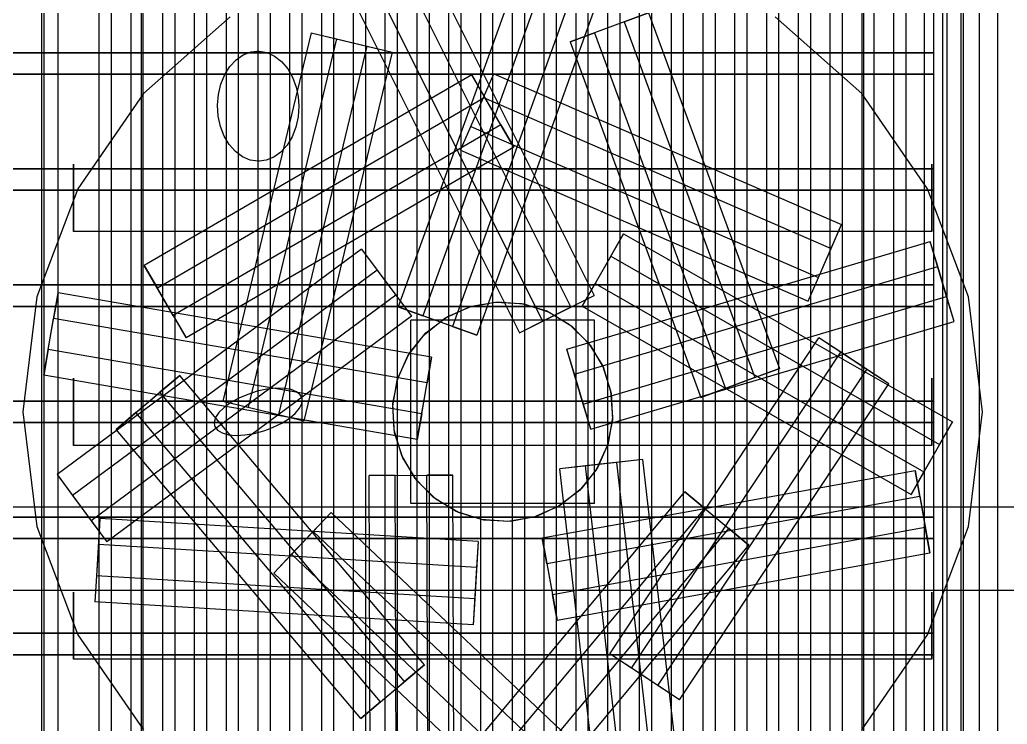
# Model space of a CAD drawing. Header units: millimetres. Extents: x -1175 to 655, y -895 to 720.
# Drawn here: x -863.04 to -845.27, y 44.17 to 56.86 of the extents above; entities that cross this region are included whole.
import ezdxf

# ---------------------------------------------------------------- set-up
doc = ezdxf.new("R2010")
doc.units = ezdxf.units.MM
doc.layers.add('HIDDEN', color=8, linetype='Continuous')
doc.layers.add('VISIBLE', color=7, linetype='Continuous')

msp = doc.modelspace()

# ---------------------------------------------------------------- linework, layer by layer
at = {"layer": 'HIDDEN'}
for points in [[(-846.758, 35.5), (-846.758, 64.1)], [(-846.758, 35.5), (-846.758, 64.1)], [(-846.758, 35.5), (-846.758, 64.1)], [(-846.428, 35.5), (-846.428, 64.1)], [(-846.428, 35.5), (-846.428, 64.1)], [(-845.768, 35.5), (-845.768, 64.1)], [(-845.768, 35.5), (-845.768, 64.1)], [(-845.438, 35.5), (-845.438, 64.1)], [(-845.438, 35.5), (-845.438, 64.1)], [(-845.438, 35.5), (-845.438, 64.1)], [(-846.586, 38.25), (-846.586, 61.35)], [(-862.598, 38.8), (-862.598, 60.8)], [(-862.598, 38.8), (-862.598, 60.8)], [(-862.598, 38.8), (-862.598, 60.8)], [(-862.598, 38.8), (-862.598, 60.8)], [(-862.348, 38.8), (-862.348, 60.8)], [(-862.348, 38.8), (-862.348, 60.8)], [(-862.348, 38.8), (-862.348, 60.8)], [(-846.758, 35.5), (-846.758, 60.8)], [(-846.348, 38.8), (-846.348, 60.8)], [(-846.348, 38.8), (-846.348, 60.8)], [(-846.348, 38.8), (-846.348, 60.8)], [(-846.098, 38.8), (-846.098, 60.8)], [(-846.098, 38.8), (-846.098, 60.8)], [(-846.098, 38.8), (-846.098, 60.8)], [(-846.098, 38.8), (-846.098, 60.8)], [(-845.438, 35.5), (-845.438, 60.8)], [(-862.642, 39.075), (-862.642, 60.525)], [(-862.642, 39.075), (-862.642, 60.525)], [(-846.054, 39.075), (-846.054, 60.525)], [(-846.054, 39.075), (-846.054, 60.525)], [(-861.608, 40.175), (-861.608, 59.425)], [(-861.608, 40.175), (-861.608, 59.425)], [(-861.388, 40.175), (-861.388, 59.425)], [(-861.388, 40.175), (-861.388, 59.425)], [(-861.036, 40.175), (-861.036, 59.425)], [(-861.036, 40.175), (-861.036, 59.425)], [(-860.816, 40.175), (-860.816, 59.425)], [(-860.816, 40.175), (-860.816, 59.425)], [(-860.464, 40.175), (-860.464, 59.425)], [(-860.464, 40.175), (-860.464, 59.425)], [(-860.244, 40.175), (-860.244, 59.425)], [(-860.244, 40.175), (-860.244, 59.425)], [(-859.892, 40.175), (-859.892, 59.425)], [(-859.892, 40.175), (-859.892, 59.425)], [(-859.672, 40.175), (-859.672, 59.425)], [(-859.672, 40.175), (-859.672, 59.425)], [(-859.32, 40.175), (-859.32, 59.425)], [(-859.32, 40.175), (-859.32, 59.425)], [(-859.1, 40.175), (-859.1, 59.425)], [(-859.1, 40.175), (-859.1, 59.425)], [(-858.748, 40.175), (-858.748, 59.425)], [(-858.748, 40.175), (-858.748, 59.425)], [(-858.528, 40.175), (-858.528, 59.425)], [(-858.528, 40.175), (-858.528, 59.425)], [(-858.176, 40.175), (-858.176, 59.425)], [(-858.176, 40.175), (-858.176, 59.425)], [(-857.956, 40.175), (-857.956, 59.425)], [(-857.956, 40.175), (-857.956, 59.425)], [(-857.604, 40.175), (-857.604, 59.425)], [(-857.604, 40.175), (-857.604, 59.425)], [(-857.384, 40.175), (-857.384, 59.425)], [(-857.384, 40.175), (-857.384, 59.425)], [(-857.032, 40.175), (-857.032, 59.425)], [(-857.032, 40.175), (-857.032, 59.425)], [(-856.812, 40.175), (-856.812, 59.425)], [(-856.812, 40.175), (-856.812, 59.425)], [(-856.46, 40.175), (-856.46, 59.425)], [(-856.46, 40.175), (-856.46, 59.425)], [(-856.24, 40.175), (-856.24, 59.425)], [(-856.24, 40.175), (-856.24, 59.425)], [(-855.888, 40.175), (-855.888, 59.425)], [(-855.888, 40.175), (-855.888, 59.425)], [(-855.668, 40.175), (-855.668, 59.425)], [(-855.668, 40.175), (-855.668, 59.425)], [(-855.316, 40.175), (-855.316, 59.425)], [(-855.316, 40.175), (-855.316, 59.425)], [(-855.096, 40.175), (-855.096, 59.425)], [(-855.096, 40.175), (-855.096, 59.425)], [(-854.744, 40.175), (-854.744, 59.425)], [(-854.744, 40.175), (-854.744, 59.425)], [(-854.524, 40.175), (-854.524, 59.425)], [(-854.524, 40.175), (-854.524, 59.425)], [(-854.172, 40.175), (-854.172, 59.425)], [(-854.172, 40.175), (-854.172, 59.425)], [(-853.952, 40.175), (-853.952, 59.425)], [(-853.952, 40.175), (-853.952, 59.425)], [(-853.6, 40.175), (-853.6, 59.425)], [(-853.6, 40.175), (-853.6, 59.425)], [(-853.38, 40.175), (-853.38, 59.425)], [(-853.38, 40.175), (-853.38, 59.425)], [(-853.028, 40.175), (-853.028, 59.425)], [(-853.028, 40.175), (-853.028, 59.425)], [(-852.808, 40.175), (-852.808, 59.425)], [(-852.808, 40.175), (-852.808, 59.425)], [(-852.456, 40.175), (-852.456, 59.425)], [(-852.456, 40.175), (-852.456, 59.425)], [(-852.236, 40.175), (-852.236, 59.425)], [(-852.236, 40.175), (-852.236, 59.425)], [(-851.884, 40.175), (-851.884, 59.425)], [(-851.884, 40.175), (-851.884, 59.425)], [(-851.664, 40.175), (-851.664, 59.425)], [(-851.664, 40.175), (-851.664, 59.425)], [(-851.312, 40.175), (-851.312, 59.425)], [(-851.312, 40.175), (-851.312, 59.425)], [(-851.092, 40.175), (-851.092, 59.425)], [(-851.092, 40.175), (-851.092, 59.425)], [(-850.74, 40.175), (-850.74, 59.425)], [(-850.74, 40.175), (-850.74, 59.425)], [(-850.52, 40.175), (-850.52, 59.425)], [(-850.52, 40.175), (-850.52, 59.425)], [(-850.168, 40.175), (-850.168, 59.425)], [(-850.168, 40.175), (-850.168, 59.425)], [(-849.948, 40.175), (-849.948, 59.425)], [(-849.948, 40.175), (-849.948, 59.425)], [(-849.596, 40.175), (-849.596, 59.425)], [(-849.596, 40.175), (-849.596, 59.425)], [(-849.376, 40.175), (-849.376, 59.425)], [(-849.376, 40.175), (-849.376, 59.425)], [(-849.024, 40.175), (-849.024, 59.425)], [(-849.024, 40.175), (-849.024, 59.425)], [(-848.804, 40.175), (-848.804, 59.425)], [(-848.804, 40.175), (-848.804, 59.425)], [(-848.452, 40.175), (-848.452, 59.425)], [(-848.452, 40.175), (-848.452, 59.425)], [(-848.232, 40.175), (-848.232, 59.425)], [(-848.232, 40.175), (-848.232, 59.425)], [(-847.88, 40.175), (-847.88, 59.425)], [(-847.88, 40.175), (-847.88, 59.425)], [(-847.66, 40.175), (-847.66, 59.425)], [(-847.66, 40.175), (-847.66, 59.425)], [(-847.308, 40.175), (-847.308, 59.425)], [(-847.308, 40.175), (-847.308, 59.425)], [(-847.088, 40.175), (-847.088, 59.425)], [(-847.088, 40.175), (-847.088, 59.425)], [(-860.848, 40.3), (-860.848, 59.3)], [(-860.848, 40.3), (-860.848, 59.3)], [(-860.848, 40.3), (-860.848, 59.3)], [(-847.848, 40.3), (-847.848, 59.3)], [(-847.848, 40.3), (-847.848, 59.3)], [(-847.848, 40.3), (-847.848, 59.3)], [(-853.92, 58.103), (-856.228, 51.686)], [(-853.478, 57.944), (-855.787, 51.527)], [(-855.747, 57.996), (-852.702, 51.893)], [(-856.167, 57.786), (-853.122, 51.684)], [(-852.946, 57.753), (-855.254, 51.335)], [(-852.505, 57.594), (-854.813, 51.177)], [(-856.673, 57.534), (-853.629, 51.431)], [(-857.093, 57.324), (-854.048, 51.222)], [(-859.254, 56.906), (-860.812, 55.526)], [(-859.254, 56.906), (-860.812, 55.526)], [(-851.724, 56.979), (-852.695, 56.621)], [(-852.164, 56.817), (-851.724, 56.979)], [(-851.724, 56.979), (-849.367, 50.579)], [(-847.885, 55.526), (-849.443, 56.906)], [(-847.885, 55.526), (-849.443, 56.906)], [(-852.164, 56.817), (-853.135, 56.459)], [(-852.164, 56.817), (-849.807, 50.417)], [(-857.796, 56.622), (-859.386, 49.99)], [(-857.796, 56.622), (-856.79, 56.381)], [(-857.796, 56.622), (-857.34, 56.513)], [(-853.135, 56.459), (-852.695, 56.621)], [(-852.695, 56.621), (-850.339, 50.221)], [(-857.34, 56.513), (-858.93, 49.881)], [(-856.79, 56.381), (-858.38, 49.749)], [(-857.34, 56.513), (-856.334, 56.271)], [(-856.79, 56.381), (-856.334, 56.271)], [(-853.135, 56.459), (-850.779, 50.059)], [(-863.698, 56.262), (-846.586, 56.262)], [(-846.586, 56.262), (-863.698, 56.262)], [(-859.145, 56.136), (-859.016, 56.224)], [(-859.016, 56.224), (-858.877, 56.276)], [(-858.877, 56.276), (-858.772, 56.293)], [(-858.772, 56.293), (-858.733, 56.29)], [(-858.733, 56.29), (-858.589, 56.265)], [(-858.589, 56.265), (-858.452, 56.202)], [(-858.452, 56.202), (-858.326, 56.105)], [(-856.334, 56.271), (-857.924, 49.639)], [(-846.586, 55.877), (-846.586, 56.262)], [(-859.351, 55.868), (-859.258, 56.016)], [(-859.258, 56.016), (-859.145, 56.136)], [(-858.326, 56.105), (-858.216, 55.975)], [(-863.698, 55.877), (-846.586, 55.877)], [(-846.586, 55.877), (-863.698, 55.877)], [(-854.905, 55.862), (-860.798, 52.43)], [(-859.421, 55.697), (-859.351, 55.868)], [(-858.216, 55.975), (-858.128, 55.82)], [(-858.128, 55.82), (-858.064, 55.645)], [(-854.919, 54.936), (-854.506, 55.885)], [(-854.384, 54.967), (-854.905, 55.862)], [(-854.905, 55.862), (-854.669, 55.457)], [(-854.693, 55.455), (-854.506, 55.885)], [(-854.506, 55.885), (-848.251, 53.168)], [(-859.465, 55.512), (-859.421, 55.697)], [(-858.064, 55.645), (-858.028, 55.475)], [(-860.812, 55.526), (-861.994, 53.813)], [(-860.812, 55.526), (-861.994, 53.813)], [(-854.669, 55.457), (-860.563, 52.025)], [(-859.481, 55.318), (-859.465, 55.512)], [(-858.028, 55.475), (-858.016, 55.3)], [(-855.105, 54.506), (-854.693, 55.455)], [(-854.693, 55.455), (-848.438, 52.738)], [(-854.148, 54.562), (-854.669, 55.457)], [(-846.702, 53.813), (-847.885, 55.526)], [(-846.702, 53.813), (-847.885, 55.526)], [(-859.468, 55.123), (-859.481, 55.318)], [(-858.016, 55.3), (-858.029, 55.108)], [(-859.428, 54.936), (-859.468, 55.123)], [(-858.029, 55.108), (-858.07, 54.922)], [(-854.384, 54.967), (-860.278, 51.535)], [(-859.36, 54.762), (-859.428, 54.936)], [(-858.07, 54.922), (-858.137, 54.75)], [(-855.105, 54.506), (-854.919, 54.936)], [(-854.919, 54.936), (-848.663, 52.218)], [(-854.384, 54.967), (-854.148, 54.562)], [(-859.27, 54.61), (-859.36, 54.762)], [(-858.137, 54.75), (-858.228, 54.599)], [(-854.148, 54.562), (-860.042, 51.13)], [(-859.159, 54.484), (-859.27, 54.61)], [(-858.228, 54.599), (-858.339, 54.475)], [(-859.031, 54.39), (-859.159, 54.484)], [(-858.893, 54.331), (-859.031, 54.39)], [(-858.339, 54.475), (-858.467, 54.383)], [(-855.105, 54.506), (-848.85, 51.788)], [(-862.07, 54.255), (-862.07, 54.237)], [(-862.07, 54.237), (-862.07, 54.255)], [(-862.07, 54.255), (-862.07, 54.237)], [(-862.07, 54.237), (-862.07, 54.255)], [(-862.07, 54.255), (-862.07, 54.237)], [(-862.07, 54.237), (-862.07, 54.255)], [(-862.07, 54.237), (-862.07, 54.186)], [(-862.07, 54.186), (-862.07, 54.237)], [(-862.07, 54.237), (-862.07, 54.186)], [(-862.07, 54.186), (-862.07, 54.237)], [(-862.07, 54.237), (-862.07, 54.186)], [(-862.07, 54.186), (-862.07, 54.237)], [(-858.749, 54.31), (-858.893, 54.331)], [(-858.725, 54.31), (-858.749, 54.31)], [(-858.605, 54.328), (-858.725, 54.31)], [(-858.467, 54.383), (-858.605, 54.328)], [(-846.626, 54.255), (-846.626, 54.237)], [(-846.626, 54.237), (-846.626, 54.255)], [(-846.626, 54.255), (-846.626, 54.237)], [(-846.626, 54.237), (-846.626, 54.255)], [(-846.626, 54.255), (-846.626, 54.237)], [(-846.626, 54.237), (-846.626, 54.255)], [(-846.626, 54.237), (-846.626, 54.186)], [(-846.626, 54.186), (-846.626, 54.237)], [(-846.626, 54.237), (-846.626, 54.186)], [(-846.626, 54.186), (-846.626, 54.237)], [(-846.626, 54.237), (-846.626, 54.186)], [(-846.626, 54.186), (-846.626, 54.237)], [(-863.698, 54.172), (-846.586, 54.172)], [(-846.586, 54.172), (-863.698, 54.172)], [(-862.07, 54.186), (-862.07, 54.103)], [(-862.07, 54.103), (-862.07, 54.186)], [(-862.07, 54.186), (-862.07, 54.103)], [(-862.07, 54.103), (-862.07, 54.186)], [(-862.07, 54.186), (-862.07, 54.103)], [(-862.07, 54.103), (-862.07, 54.186)], [(-862.07, 54.103), (-862.07, 53.994)], [(-862.07, 53.994), (-862.07, 54.103)], [(-862.07, 54.103), (-862.07, 53.994)], [(-862.07, 53.994), (-862.07, 54.103)], [(-862.07, 54.103), (-862.07, 53.994)], [(-862.07, 53.994), (-862.07, 54.103)], [(-846.626, 54.186), (-846.626, 54.103)], [(-846.626, 54.103), (-846.626, 54.186)], [(-846.626, 54.186), (-846.626, 54.103)], [(-846.626, 54.103), (-846.626, 54.186)], [(-846.626, 54.186), (-846.626, 54.103)], [(-846.626, 54.103), (-846.626, 54.186)], [(-846.626, 54.103), (-846.626, 53.994)], [(-846.626, 53.994), (-846.626, 54.103)], [(-846.626, 54.103), (-846.626, 53.994)], [(-846.626, 53.994), (-846.626, 54.103)], [(-846.626, 54.103), (-846.626, 53.994)], [(-846.626, 53.994), (-846.626, 54.103)], [(-846.586, 53.787), (-846.586, 54.172)], [(-862.07, 53.994), (-862.07, 53.865)], [(-862.07, 53.865), (-862.07, 53.994)], [(-862.07, 53.994), (-862.07, 53.865)], [(-862.07, 53.865), (-862.07, 53.994)], [(-862.07, 53.994), (-862.07, 53.865)], [(-862.07, 53.865), (-862.07, 53.994)], [(-862.07, 53.865), (-862.07, 53.723)], [(-862.07, 53.723), (-862.07, 53.865)], [(-862.07, 53.865), (-862.07, 53.723)], [(-862.07, 53.723), (-862.07, 53.865)], [(-862.07, 53.865), (-862.07, 53.723)], [(-862.07, 53.723), (-862.07, 53.865)], [(-846.626, 53.994), (-846.626, 53.865)], [(-846.626, 53.865), (-846.626, 53.994)], [(-846.626, 53.994), (-846.626, 53.865)], [(-846.626, 53.865), (-846.626, 53.994)], [(-846.626, 53.994), (-846.626, 53.865)], [(-846.626, 53.865), (-846.626, 53.994)], [(-846.626, 53.865), (-846.626, 53.723)], [(-846.626, 53.723), (-846.626, 53.865)], [(-846.626, 53.865), (-846.626, 53.723)], [(-846.626, 53.723), (-846.626, 53.865)], [(-846.626, 53.865), (-846.626, 53.723)], [(-846.626, 53.723), (-846.626, 53.865)], [(-863.698, 53.787), (-846.586, 53.787)], [(-846.586, 53.787), (-863.698, 53.787)], [(-861.994, 53.813), (-862.732, 51.866)], [(-861.994, 53.813), (-862.732, 51.866)], [(-862.07, 53.723), (-862.07, 53.577)], [(-862.07, 53.577), (-862.07, 53.723)], [(-862.07, 53.723), (-862.07, 53.577)], [(-862.07, 53.577), (-862.07, 53.723)], [(-862.07, 53.723), (-862.07, 53.577)], [(-862.07, 53.577), (-862.07, 53.723)], [(-845.964, 51.866), (-846.702, 53.813)], [(-845.964, 51.866), (-846.702, 53.813)], [(-846.626, 53.723), (-846.626, 53.577)], [(-846.626, 53.577), (-846.626, 53.723)], [(-846.626, 53.723), (-846.626, 53.577)], [(-846.626, 53.577), (-846.626, 53.723)], [(-846.626, 53.723), (-846.626, 53.577)], [(-846.626, 53.577), (-846.626, 53.723)], [(-862.07, 53.577), (-862.07, 53.435)], [(-862.07, 53.435), (-862.07, 53.577)], [(-862.07, 53.577), (-862.07, 53.435)], [(-862.07, 53.435), (-862.07, 53.577)], [(-862.07, 53.577), (-862.07, 53.435)], [(-862.07, 53.435), (-862.07, 53.577)], [(-846.626, 53.577), (-846.626, 53.435)], [(-846.626, 53.435), (-846.626, 53.577)], [(-846.626, 53.577), (-846.626, 53.435)], [(-846.626, 53.435), (-846.626, 53.577)], [(-846.626, 53.577), (-846.626, 53.435)], [(-846.626, 53.435), (-846.626, 53.577)], [(-862.07, 53.435), (-862.07, 53.306)], [(-862.07, 53.306), (-862.07, 53.435)], [(-862.07, 53.435), (-862.07, 53.306)], [(-862.07, 53.306), (-862.07, 53.435)], [(-862.07, 53.435), (-862.07, 53.306)], [(-862.07, 53.306), (-862.07, 53.435)], [(-846.626, 53.435), (-846.626, 53.306)], [(-846.626, 53.306), (-846.626, 53.435)], [(-846.626, 53.435), (-846.626, 53.306)], [(-846.626, 53.306), (-846.626, 53.435)], [(-846.626, 53.435), (-846.626, 53.306)], [(-846.626, 53.306), (-846.626, 53.435)], [(-862.07, 53.306), (-862.07, 53.197)], [(-862.07, 53.197), (-862.07, 53.306)], [(-862.07, 53.306), (-862.07, 53.197)], [(-862.07, 53.197), (-862.07, 53.306)], [(-862.07, 53.306), (-862.07, 53.197)], [(-862.07, 53.197), (-862.07, 53.306)], [(-862.07, 53.197), (-862.07, 53.114)], [(-862.07, 53.114), (-862.07, 53.197)], [(-862.07, 53.197), (-862.07, 53.114)], [(-862.07, 53.114), (-862.07, 53.197)], [(-862.07, 53.197), (-862.07, 53.114)], [(-862.07, 53.114), (-862.07, 53.197)], [(-848.663, 52.218), (-848.251, 53.168)], [(-848.438, 52.738), (-848.251, 53.168)], [(-846.626, 53.306), (-846.626, 53.197)], [(-846.626, 53.197), (-846.626, 53.306)], [(-846.626, 53.306), (-846.626, 53.197)], [(-846.626, 53.197), (-846.626, 53.306)], [(-846.626, 53.306), (-846.626, 53.197)], [(-846.626, 53.197), (-846.626, 53.306)], [(-846.626, 53.197), (-846.626, 53.114)], [(-846.626, 53.114), (-846.626, 53.197)], [(-846.626, 53.197), (-846.626, 53.114)], [(-846.626, 53.114), (-846.626, 53.197)], [(-846.626, 53.197), (-846.626, 53.114)], [(-846.626, 53.114), (-846.626, 53.197)], [(-862.07, 53.114), (-862.07, 53.063)], [(-862.07, 53.063), (-862.07, 53.114)], [(-862.07, 53.114), (-862.07, 53.063)], [(-862.07, 53.063), (-862.07, 53.114)], [(-862.07, 53.114), (-862.07, 53.063)], [(-862.07, 53.063), (-862.07, 53.114)], [(-862.07, 53.063), (-862.07, 53.045)], [(-862.07, 53.045), (-862.07, 53.063)], [(-862.07, 53.063), (-862.07, 53.045)], [(-862.07, 53.045), (-862.07, 53.063)], [(-862.07, 53.063), (-862.07, 53.045)], [(-862.07, 53.045), (-862.07, 53.063)], [(-846.626, 53.045), (-862.07, 53.045)], [(-846.626, 53.045), (-862.07, 53.045)], [(-846.626, 53.045), (-862.07, 53.045)], [(-852.171, 53.005), (-852.685, 52.107)], [(-852.404, 52.598), (-852.171, 53.005)], [(-852.171, 53.005), (-846.252, 49.617)], [(-846.626, 53.114), (-846.626, 53.063)], [(-846.626, 53.063), (-846.626, 53.114)], [(-846.626, 53.114), (-846.626, 53.063)], [(-846.626, 53.063), (-846.626, 53.114)], [(-846.626, 53.114), (-846.626, 53.063)], [(-846.626, 53.063), (-846.626, 53.114)], [(-846.626, 53.063), (-846.626, 53.045)], [(-846.626, 53.045), (-846.626, 53.063)], [(-846.626, 53.063), (-846.626, 53.045)], [(-846.626, 53.045), (-846.626, 53.063)], [(-846.626, 53.063), (-846.626, 53.045)], [(-846.626, 53.045), (-846.626, 53.063)], [(-853.191, 50.927), (-846.653, 52.866)], [(-846.358, 51.874), (-846.653, 52.866)], [(-846.519, 52.417), (-846.653, 52.866)], [(-856.886, 52.727), (-862.367, 48.669)], [(-856.886, 52.727), (-856.27, 51.896)], [(-856.886, 52.727), (-856.607, 52.351)], [(-848.85, 51.788), (-848.438, 52.738)], [(-860.278, 51.535), (-860.798, 52.43)], [(-860.798, 52.43), (-860.563, 52.025)], [(-852.404, 52.598), (-852.918, 51.7)], [(-852.404, 52.598), (-846.485, 49.21)], [(-856.607, 52.351), (-862.088, 48.292)], [(-856.607, 52.351), (-855.991, 51.519)], [(-853.058, 50.478), (-846.519, 52.417)], [(-846.225, 51.425), (-846.519, 52.417)], [(-863.698, 52.083), (-846.586, 52.083)], [(-846.586, 52.083), (-863.698, 52.083)], [(-852.918, 51.7), (-852.685, 52.107)], [(-852.685, 52.107), (-846.766, 48.719)], [(-848.85, 51.788), (-848.663, 52.218)], [(-846.586, 51.697), (-846.586, 52.083)], [(-862.526, 50.923), (-862.351, 51.943)], [(-862.351, 51.943), (-862.43, 51.481)], [(-855.63, 50.784), (-862.351, 51.943)], [(-860.042, 51.13), (-860.563, 52.025)], [(-862.732, 51.866), (-862.983, 49.8)], [(-862.732, 51.866), (-862.983, 49.8)], [(-856.27, 51.896), (-861.752, 47.837)], [(-856.27, 51.896), (-855.991, 51.519)], [(-854.957, 51.684), (-854.489, 51.775)], [(-854.957, 51.684), (-854.489, 51.775)], [(-854.911, 51.698), (-854.441, 51.778)], [(-854.911, 51.698), (-854.441, 51.778)], [(-854.489, 51.775), (-854.012, 51.751)], [(-854.489, 51.775), (-854.012, 51.751)], [(-854.441, 51.778), (-853.965, 51.742)], [(-854.441, 51.778), (-853.965, 51.742)], [(-854.012, 51.751), (-853.555, 51.614)], [(-854.012, 51.751), (-853.555, 51.614)], [(-853.965, 51.742), (-853.511, 51.594)], [(-853.965, 51.742), (-853.511, 51.594)], [(-853.629, 51.431), (-852.702, 51.893)], [(-853.122, 51.684), (-852.702, 51.893)], [(-852.897, 49.935), (-846.358, 51.874)], [(-846.225, 51.425), (-846.358, 51.874)], [(-845.713, 49.8), (-845.964, 51.866)], [(-845.713, 49.8), (-845.964, 51.866)], [(-863.698, 51.697), (-846.586, 51.697)], [(-846.586, 51.697), (-863.698, 51.697)], [(-855.254, 51.335), (-856.228, 51.686)], [(-856.228, 51.686), (-855.787, 51.527)], [(-855.39, 51.484), (-854.957, 51.684)], [(-855.39, 51.484), (-854.957, 51.684)], [(-855.349, 51.508), (-854.911, 51.698)], [(-855.349, 51.508), (-854.911, 51.698)], [(-854.048, 51.222), (-853.122, 51.684)], [(-853.555, 51.614), (-853.144, 51.371)], [(-853.555, 51.614), (-853.144, 51.371)], [(-853.511, 51.594), (-853.106, 51.342)], [(-853.511, 51.594), (-853.106, 51.342)], [(-852.918, 51.7), (-846.999, 48.312)], [(-862.606, 50.461), (-862.43, 51.481)], [(-855.709, 50.322), (-862.43, 51.481)], [(-855.991, 51.519), (-861.473, 47.461)], [(-860.278, 51.535), (-860.042, 51.13)], [(-852.698, 51.45), (-855.998, 51.45)], [(-855.998, 48.15), (-855.998, 51.45)], [(-852.698, 51.45), (-855.998, 51.45)], [(-855.998, 48.15), (-855.998, 51.45)], [(-852.698, 51.45), (-855.998, 51.45)], [(-855.998, 48.15), (-855.998, 51.45)], [(-852.698, 51.45), (-855.998, 51.45)], [(-855.998, 48.15), (-855.998, 51.45)], [(-854.813, 51.177), (-855.787, 51.527)], [(-855.763, 51.185), (-855.39, 51.484)], [(-855.763, 51.185), (-855.39, 51.484)], [(-855.729, 51.219), (-855.349, 51.508)], [(-855.729, 51.219), (-855.349, 51.508)], [(-854.048, 51.222), (-853.629, 51.431)], [(-853.144, 51.371), (-852.803, 51.037)], [(-853.144, 51.371), (-852.803, 51.037)], [(-852.764, 49.486), (-846.225, 51.425)], [(-852.698, 48.15), (-852.698, 51.45)], [(-852.698, 48.15), (-852.698, 51.45)], [(-852.698, 48.15), (-852.698, 51.45)], [(-852.698, 48.15), (-852.698, 51.45)], [(-856.053, 50.807), (-855.763, 51.185)], [(-856.053, 50.807), (-855.763, 51.185)], [(-856.029, 50.848), (-855.729, 51.219)], [(-856.029, 50.848), (-855.729, 51.219)], [(-855.254, 51.335), (-854.813, 51.177)], [(-853.106, 51.342), (-852.773, 50.999)], [(-853.106, 51.342), (-852.773, 50.999)], [(-852.803, 51.037), (-852.551, 50.631)], [(-852.803, 51.037), (-852.551, 50.631)], [(-852.418, 45.442), (-848.655, 51.13)], [(-847.792, 50.559), (-848.655, 51.13)], [(-848.264, 50.872), (-848.655, 51.13)], [(-862.526, 50.923), (-862.606, 50.461)], [(-855.806, 49.764), (-862.526, 50.923)], [(-856.23, 50.415), (-856.029, 50.848)], [(-856.23, 50.415), (-856.029, 50.848)], [(-852.897, 49.935), (-853.191, 50.927)], [(-853.058, 50.478), (-853.191, 50.927)], [(-852.773, 50.999), (-852.532, 50.588)], [(-852.773, 50.999), (-852.532, 50.588)], [(-852.027, 45.183), (-848.264, 50.872)], [(-847.401, 50.301), (-848.264, 50.872)], [(-856.245, 50.369), (-856.053, 50.807)], [(-856.245, 50.369), (-856.053, 50.807)], [(-855.806, 49.764), (-855.63, 50.784)], [(-855.63, 50.784), (-855.709, 50.322)], [(-852.764, 49.486), (-853.058, 50.478)], [(-852.551, 50.631), (-852.405, 50.177)], [(-852.551, 50.631), (-852.405, 50.177)], [(-852.532, 50.588), (-852.396, 50.13)], [(-852.532, 50.588), (-852.396, 50.13)], [(-851.554, 44.871), (-847.792, 50.559)], [(-849.367, 50.579), (-850.339, 50.221)], [(-849.807, 50.417), (-849.367, 50.579)], [(-847.401, 50.301), (-847.792, 50.559)], [(-855.885, 49.302), (-862.606, 50.461)], [(-862.07, 50.405), (-862.07, 50.387)], [(-862.07, 50.387), (-862.07, 50.405)], [(-862.07, 50.405), (-862.07, 50.387)], [(-862.07, 50.387), (-862.07, 50.405)], [(-862.07, 50.405), (-862.07, 50.387)], [(-862.07, 50.387), (-862.07, 50.405)], [(-862.07, 50.387), (-862.07, 50.336)], [(-862.07, 50.336), (-862.07, 50.387)], [(-862.07, 50.387), (-862.07, 50.336)], [(-862.07, 50.336), (-862.07, 50.387)], [(-862.07, 50.387), (-862.07, 50.336)], [(-862.07, 50.336), (-862.07, 50.387)], [(-862.07, 50.336), (-862.07, 50.253)], [(-862.07, 50.253), (-862.07, 50.336)], [(-862.07, 50.336), (-862.07, 50.253)], [(-862.07, 50.253), (-862.07, 50.336)], [(-862.07, 50.336), (-862.07, 50.253)], [(-862.07, 50.253), (-862.07, 50.336)], [(-860.949, 49.786), (-860.158, 50.454)], [(-860.158, 50.454), (-860.516, 50.151)], [(-855.755, 45.246), (-860.158, 50.454)], [(-856.326, 49.899), (-856.245, 50.369)], [(-856.326, 49.899), (-856.245, 50.369)], [(-856.323, 49.947), (-856.23, 50.415)], [(-856.323, 49.947), (-856.23, 50.415)], [(-855.885, 49.302), (-855.709, 50.322)], [(-851.163, 44.612), (-847.401, 50.301)], [(-849.807, 50.417), (-850.779, 50.059)], [(-846.626, 50.405), (-846.626, 50.387)], [(-846.626, 50.387), (-846.626, 50.405)], [(-846.626, 50.405), (-846.626, 50.387)], [(-846.626, 50.387), (-846.626, 50.405)], [(-846.626, 50.405), (-846.626, 50.387)], [(-846.626, 50.387), (-846.626, 50.405)], [(-846.626, 50.387), (-846.626, 50.336)], [(-846.626, 50.336), (-846.626, 50.387)], [(-846.626, 50.387), (-846.626, 50.336)], [(-846.626, 50.336), (-846.626, 50.387)], [(-846.626, 50.387), (-846.626, 50.336)], [(-846.626, 50.336), (-846.626, 50.387)], [(-846.626, 50.336), (-846.626, 50.253)], [(-846.626, 50.253), (-846.626, 50.336)], [(-846.626, 50.336), (-846.626, 50.253)], [(-846.626, 50.253), (-846.626, 50.336)], [(-846.626, 50.336), (-846.626, 50.253)], [(-846.626, 50.253), (-846.626, 50.336)], [(-862.07, 50.253), (-862.07, 50.144)], [(-862.07, 50.144), (-862.07, 50.253)], [(-862.07, 50.253), (-862.07, 50.144)], [(-862.07, 50.144), (-862.07, 50.253)], [(-862.07, 50.253), (-862.07, 50.144)], [(-862.07, 50.144), (-862.07, 50.253)], [(-862.07, 50.144), (-862.07, 50.015)], [(-862.07, 50.015), (-862.07, 50.144)], [(-862.07, 50.144), (-862.07, 50.015)], [(-862.07, 50.015), (-862.07, 50.144)], [(-862.07, 50.144), (-862.07, 50.015)], [(-862.07, 50.015), (-862.07, 50.144)], [(-861.307, 49.483), (-860.516, 50.151)], [(-856.113, 44.943), (-860.516, 50.151)], [(-858.765, 50.168), (-858.935, 50.113)], [(-858.595, 50.205), (-858.765, 50.168)], [(-858.431, 50.223), (-858.595, 50.205)], [(-858.283, 50.221), (-858.431, 50.223)], [(-858.156, 50.2), (-858.283, 50.221)], [(-858.057, 50.16), (-858.156, 50.2)], [(-857.99, 50.103), (-858.057, 50.16)], [(-852.405, 50.177), (-852.371, 49.701)], [(-852.405, 50.177), (-852.371, 49.701)], [(-852.396, 50.13), (-852.374, 49.653)], [(-852.396, 50.13), (-852.374, 49.653)], [(-850.779, 50.059), (-850.339, 50.221)], [(-846.626, 50.253), (-846.626, 50.144)], [(-846.626, 50.144), (-846.626, 50.253)], [(-846.626, 50.253), (-846.626, 50.144)], [(-846.626, 50.144), (-846.626, 50.253)], [(-846.626, 50.253), (-846.626, 50.144)], [(-846.626, 50.144), (-846.626, 50.253)], [(-846.626, 50.144), (-846.626, 50.015)], [(-846.626, 50.015), (-846.626, 50.144)], [(-846.626, 50.144), (-846.626, 50.015)], [(-846.626, 50.015), (-846.626, 50.144)], [(-846.626, 50.144), (-846.626, 50.015)], [(-846.626, 50.015), (-846.626, 50.144)], [(-863.698, 49.992), (-846.586, 49.992)], [(-846.586, 49.992), (-863.698, 49.992)], [(-862.07, 50.015), (-862.07, 49.873)], [(-862.07, 49.873), (-862.07, 50.015)], [(-862.07, 50.015), (-862.07, 49.873)], [(-862.07, 49.873), (-862.07, 50.015)], [(-862.07, 50.015), (-862.07, 49.873)], [(-862.07, 49.873), (-862.07, 50.015)], [(-859.386, 49.99), (-858.38, 49.749)], [(-859.386, 49.99), (-858.93, 49.881)], [(-859.24, 49.964), (-859.362, 49.877)], [(-859.096, 50.045), (-859.24, 49.964)], [(-858.935, 50.113), (-859.096, 50.045)], [(-858.006, 49.862), (-857.964, 49.951)], [(-857.964, 50.056), (-857.99, 50.103)], [(-857.958, 50.032), (-857.964, 50.056)], [(-857.964, 49.951), (-857.958, 50.032)], [(-856.301, 49.47), (-856.323, 49.947)], [(-856.301, 49.47), (-856.323, 49.947)], [(-846.626, 50.015), (-846.626, 49.873)], [(-846.626, 49.873), (-846.626, 50.015)], [(-846.626, 50.015), (-846.626, 49.873)], [(-846.626, 49.873), (-846.626, 50.015)], [(-846.626, 50.015), (-846.626, 49.873)], [(-846.626, 49.873), (-846.626, 50.015)], [(-846.586, 49.607), (-846.586, 49.992)], [(-862.983, 49.8), (-862.732, 47.734)], [(-862.983, 49.8), (-862.732, 47.734)], [(-862.07, 49.873), (-862.07, 49.727)], [(-862.07, 49.727), (-862.07, 49.873)], [(-862.07, 49.873), (-862.07, 49.727)], [(-862.07, 49.727), (-862.07, 49.873)], [(-862.07, 49.873), (-862.07, 49.727)], [(-862.07, 49.727), (-862.07, 49.873)], [(-860.949, 49.786), (-861.307, 49.483)], [(-856.545, 44.578), (-860.949, 49.786)], [(-859.456, 49.785), (-859.516, 49.694)], [(-859.362, 49.877), (-859.456, 49.785)], [(-858.93, 49.881), (-857.924, 49.639)], [(-858.191, 49.68), (-858.083, 49.77)], [(-858.083, 49.77), (-858.006, 49.862)], [(-856.292, 49.423), (-856.326, 49.899)], [(-856.292, 49.423), (-856.326, 49.899)], [(-855.806, 49.764), (-855.885, 49.302)], [(-852.764, 49.486), (-852.897, 49.935)], [(-846.626, 49.873), (-846.626, 49.727)], [(-846.626, 49.727), (-846.626, 49.873)], [(-846.626, 49.873), (-846.626, 49.727)], [(-846.626, 49.727), (-846.626, 49.873)], [(-846.626, 49.873), (-846.626, 49.727)], [(-846.626, 49.727), (-846.626, 49.873)], [(-845.964, 47.734), (-845.713, 49.8)], [(-845.964, 47.734), (-845.713, 49.8)], [(-863.698, 49.607), (-846.586, 49.607)], [(-846.586, 49.607), (-863.698, 49.607)], [(-862.07, 49.727), (-862.07, 49.585)], [(-862.07, 49.585), (-862.07, 49.727)], [(-862.07, 49.727), (-862.07, 49.585)], [(-862.07, 49.585), (-862.07, 49.727)], [(-862.07, 49.727), (-862.07, 49.585)], [(-862.07, 49.585), (-862.07, 49.727)], [(-859.516, 49.694), (-859.54, 49.608)], [(-859.54, 49.608), (-859.533, 49.544)], [(-858.476, 49.521), (-858.325, 49.595)], [(-858.38, 49.749), (-857.924, 49.639)], [(-858.325, 49.595), (-858.191, 49.68)], [(-852.374, 49.653), (-852.466, 49.185)], [(-852.374, 49.653), (-852.466, 49.185)], [(-852.371, 49.701), (-852.452, 49.231)], [(-852.371, 49.701), (-852.452, 49.231)], [(-846.252, 49.617), (-846.766, 48.719)], [(-846.626, 49.727), (-846.626, 49.585)], [(-846.626, 49.585), (-846.626, 49.727)], [(-846.626, 49.727), (-846.626, 49.585)], [(-846.626, 49.585), (-846.626, 49.727)], [(-846.626, 49.727), (-846.626, 49.585)], [(-846.626, 49.585), (-846.626, 49.727)], [(-846.485, 49.21), (-846.252, 49.617)], [(-862.07, 49.585), (-862.07, 49.456)], [(-862.07, 49.456), (-862.07, 49.585)], [(-862.07, 49.585), (-862.07, 49.456)], [(-862.07, 49.456), (-862.07, 49.585)], [(-862.07, 49.585), (-862.07, 49.456)], [(-862.07, 49.456), (-862.07, 49.585)], [(-862.07, 49.456), (-862.07, 49.347)], [(-862.07, 49.347), (-862.07, 49.456)], [(-862.07, 49.456), (-862.07, 49.347)], [(-862.07, 49.347), (-862.07, 49.456)], [(-862.07, 49.456), (-862.07, 49.347)], [(-862.07, 49.347), (-862.07, 49.456)], [(-856.903, 44.275), (-861.307, 49.483)], [(-859.533, 49.544), (-859.528, 49.532)], [(-859.528, 49.532), (-859.479, 49.467)], [(-859.479, 49.467), (-859.396, 49.418)], [(-859.396, 49.418), (-859.282, 49.387)], [(-858.987, 49.384), (-858.819, 49.411)], [(-858.819, 49.411), (-858.648, 49.457)], [(-858.648, 49.457), (-858.561, 49.487)], [(-858.561, 49.487), (-858.476, 49.521)], [(-856.165, 49.012), (-856.301, 49.47)], [(-856.165, 49.012), (-856.301, 49.47)], [(-856.145, 48.969), (-856.292, 49.423)], [(-856.145, 48.969), (-856.292, 49.423)], [(-846.626, 49.585), (-846.626, 49.456)], [(-846.626, 49.456), (-846.626, 49.585)], [(-846.626, 49.585), (-846.626, 49.456)], [(-846.626, 49.456), (-846.626, 49.585)], [(-846.626, 49.585), (-846.626, 49.456)], [(-846.626, 49.456), (-846.626, 49.585)], [(-846.626, 49.456), (-846.626, 49.347)], [(-846.626, 49.347), (-846.626, 49.456)], [(-846.626, 49.456), (-846.626, 49.347)], [(-846.626, 49.347), (-846.626, 49.456)], [(-846.626, 49.456), (-846.626, 49.347)], [(-846.626, 49.347), (-846.626, 49.456)], [(-862.07, 49.347), (-862.07, 49.264)], [(-862.07, 49.264), (-862.07, 49.347)], [(-862.07, 49.347), (-862.07, 49.264)], [(-862.07, 49.264), (-862.07, 49.347)], [(-862.07, 49.347), (-862.07, 49.264)], [(-862.07, 49.264), (-862.07, 49.347)], [(-862.07, 49.264), (-862.07, 49.213)], [(-862.07, 49.213), (-862.07, 49.264)], [(-862.07, 49.264), (-862.07, 49.213)], [(-862.07, 49.213), (-862.07, 49.264)], [(-862.07, 49.264), (-862.07, 49.213)], [(-862.07, 49.213), (-862.07, 49.264)], [(-859.282, 49.387), (-859.144, 49.375)], [(-859.144, 49.375), (-858.987, 49.384)], [(-852.452, 49.231), (-852.643, 48.793)], [(-852.452, 49.231), (-852.643, 48.793)], [(-846.626, 49.347), (-846.626, 49.264)], [(-846.626, 49.264), (-846.626, 49.347)], [(-846.626, 49.347), (-846.626, 49.264)], [(-846.626, 49.264), (-846.626, 49.347)], [(-846.626, 49.347), (-846.626, 49.264)], [(-846.626, 49.264), (-846.626, 49.347)], [(-846.626, 49.264), (-846.626, 49.213)], [(-846.626, 49.213), (-846.626, 49.264)], [(-846.626, 49.264), (-846.626, 49.213)], [(-846.626, 49.213), (-846.626, 49.264)], [(-846.626, 49.264), (-846.626, 49.213)], [(-846.626, 49.213), (-846.626, 49.264)], [(-862.07, 49.213), (-862.07, 49.195)], [(-862.07, 49.195), (-862.07, 49.213)], [(-862.07, 49.213), (-862.07, 49.195)], [(-862.07, 49.195), (-862.07, 49.213)], [(-862.07, 49.213), (-862.07, 49.195)], [(-862.07, 49.195), (-862.07, 49.213)], [(-846.626, 49.195), (-862.07, 49.195)], [(-846.626, 49.195), (-862.07, 49.195)], [(-846.626, 49.195), (-862.07, 49.195)], [(-852.466, 49.185), (-852.668, 48.752)], [(-852.466, 49.185), (-852.668, 48.752)], [(-846.485, 49.21), (-846.999, 48.312)], [(-846.626, 49.213), (-846.626, 49.195)], [(-846.626, 49.195), (-846.626, 49.213)], [(-846.626, 49.213), (-846.626, 49.195)], [(-846.626, 49.195), (-846.626, 49.213)], [(-846.626, 49.213), (-846.626, 49.195)], [(-846.626, 49.195), (-846.626, 49.213)], [(-855.924, 48.601), (-856.165, 49.012)], [(-855.924, 48.601), (-856.165, 49.012)], [(-855.894, 48.563), (-856.145, 48.969)], [(-855.894, 48.563), (-856.145, 48.969)], [(-852.293, 48.889), (-853.322, 48.772)], [(-851.827, 48.942), (-852.856, 48.825)], [(-851.827, 48.942), (-852.293, 48.889)], [(-851.519, 42.113), (-852.293, 48.889)], [(-851.053, 42.167), (-851.827, 48.942)], [(-853.637, 47.531), (-846.925, 48.74)], [(-852.856, 48.825), (-853.322, 48.772)], [(-852.548, 41.996), (-853.322, 48.772)], [(-852.668, 48.752), (-852.968, 48.381)], [(-852.668, 48.752), (-852.968, 48.381)], [(-852.643, 48.793), (-852.934, 48.415)], [(-852.643, 48.793), (-852.934, 48.415)], [(-852.082, 42.049), (-852.856, 48.825)], [(-846.999, 48.312), (-846.766, 48.719)], [(-846.925, 48.74), (-846.742, 47.722)], [(-846.842, 48.279), (-846.925, 48.74)], [(-862.367, 48.669), (-861.752, 47.837)], [(-862.367, 48.669), (-862.088, 48.292)], [(-856.751, 48.653), (-855.716, 48.657)], [(-856.283, 48.655), (-856.751, 48.653)], [(-856.726, 41.833), (-856.751, 48.653)], [(-856.283, 48.655), (-855.248, 48.659)], [(-856.257, 41.835), (-856.283, 48.655)], [(-855.591, 48.258), (-855.924, 48.601)], [(-855.591, 48.258), (-855.924, 48.601)], [(-855.553, 48.229), (-855.894, 48.563)], [(-855.553, 48.229), (-855.894, 48.563)], [(-855.248, 48.659), (-855.716, 48.657)], [(-855.691, 41.837), (-855.716, 48.657)], [(-855.222, 41.839), (-855.248, 48.659)], [(-855.436, 43.119), (-851.072, 48.36)], [(-852.968, 48.381), (-853.348, 48.092)], [(-852.968, 48.381), (-853.348, 48.092)], [(-852.934, 48.415), (-853.306, 48.116)], [(-852.934, 48.415), (-853.306, 48.116)], [(-851.072, 48.36), (-850.276, 47.697)], [(-850.711, 48.06), (-851.072, 48.36)], [(-862.088, 48.292), (-861.473, 47.461)], [(-855.186, 48.006), (-855.591, 48.258)], [(-855.186, 48.006), (-855.591, 48.258)], [(-855.142, 47.986), (-855.553, 48.229)], [(-855.142, 47.986), (-855.553, 48.229)], [(-853.554, 47.07), (-846.842, 48.279)], [(-846.842, 48.279), (-846.659, 47.26)], [(-882.198, 48.087), (-654.848, 48.087)], [(-862.348, 38.8), (-862.348, 48.087)], [(-860.848, 40.3), (-860.848, 48.087)], [(-852.698, 48.15), (-855.998, 48.15)], [(-852.698, 48.15), (-855.998, 48.15)], [(-852.698, 48.15), (-855.998, 48.15)], [(-852.698, 48.15), (-855.998, 48.15)], [(-854.732, 47.858), (-855.186, 48.006)], [(-854.732, 47.858), (-855.186, 48.006)], [(-855.076, 42.819), (-850.711, 48.06)], [(-853.348, 48.092), (-853.785, 47.902)], [(-853.348, 48.092), (-853.785, 47.902)], [(-853.306, 48.116), (-853.74, 47.916)], [(-853.306, 48.116), (-853.74, 47.916)], [(-850.711, 48.06), (-849.916, 47.397)], [(-847.848, 40.3), (-847.848, 48.087)], [(-846.348, 38.8), (-846.348, 48.087)], [(-863.698, 47.903), (-846.586, 47.903)], [(-846.586, 47.903), (-863.698, 47.903)], [(-861.752, 47.837), (-861.473, 47.461)], [(-861.596, 47.878), (-861.659, 46.845)], [(-861.596, 47.878), (-861.625, 47.41)], [(-854.789, 47.463), (-861.596, 47.878)], [(-857.434, 47.986), (-858.146, 47.235)], [(-857.434, 47.986), (-857.756, 47.645)], [(-852.485, 43.292), (-857.434, 47.986)], [(-854.685, 47.849), (-855.142, 47.986)], [(-854.685, 47.849), (-855.142, 47.986)], [(-854.256, 47.822), (-854.732, 47.858)], [(-854.256, 47.822), (-854.732, 47.858)], [(-854.208, 47.825), (-854.685, 47.849)], [(-854.208, 47.825), (-854.685, 47.849)], [(-853.785, 47.902), (-854.256, 47.822)], [(-853.785, 47.902), (-854.256, 47.822)], [(-853.74, 47.916), (-854.208, 47.825)], [(-853.74, 47.916), (-854.208, 47.825)], [(-846.586, 47.517), (-846.586, 47.903)], [(-862.732, 47.734), (-861.994, 45.787)], [(-862.732, 47.734), (-861.994, 45.787)], [(-857.756, 47.645), (-858.469, 46.894)], [(-852.808, 42.952), (-857.756, 47.645)], [(-854.641, 42.457), (-850.276, 47.697)], [(-853.454, 46.512), (-846.742, 47.722)], [(-849.916, 47.397), (-850.276, 47.697)], [(-846.659, 47.26), (-846.742, 47.722)], [(-846.702, 45.787), (-845.964, 47.734)], [(-846.702, 45.787), (-845.964, 47.734)], [(-863.698, 47.517), (-846.586, 47.517)], [(-846.586, 47.517), (-863.698, 47.517)], [(-854.789, 47.463), (-854.852, 46.43)], [(-854.789, 47.463), (-854.817, 46.995)], [(-853.637, 47.531), (-853.454, 46.512)], [(-853.554, 47.07), (-853.637, 47.531)], [(-861.625, 47.41), (-861.688, 46.377)], [(-854.817, 46.995), (-861.625, 47.41)], [(-854.28, 42.157), (-849.916, 47.397)], [(-858.146, 47.235), (-858.469, 46.894)], [(-853.197, 42.541), (-858.146, 47.235)], [(-853.37, 46.051), (-846.659, 47.26)], [(-854.817, 46.995), (-854.88, 45.962)], [(-853.554, 47.07), (-853.37, 46.051)], [(-861.659, 46.845), (-861.688, 46.377)], [(-854.852, 46.43), (-861.659, 46.845)], [(-853.52, 42.201), (-858.469, 46.894)], [(-882.198, 46.587), (-654.848, 46.587)], [(-882.198, 46.587), (-654.848, 46.587)], [(-862.07, 46.555), (-862.07, 46.537)], [(-862.07, 46.537), (-862.07, 46.555)], [(-862.07, 46.555), (-862.07, 46.537)], [(-862.07, 46.537), (-862.07, 46.555)], [(-862.07, 46.555), (-862.07, 46.537)], [(-862.07, 46.537), (-862.07, 46.555)], [(-862.07, 46.537), (-862.07, 46.486)], [(-862.07, 46.486), (-862.07, 46.537)], [(-862.07, 46.537), (-862.07, 46.486)], [(-862.07, 46.486), (-862.07, 46.537)], [(-862.07, 46.537), (-862.07, 46.486)], [(-862.07, 46.486), (-862.07, 46.537)], [(-862.07, 46.486), (-862.07, 46.403)], [(-862.07, 46.403), (-862.07, 46.486)], [(-862.07, 46.486), (-862.07, 46.403)], [(-862.07, 46.403), (-862.07, 46.486)], [(-862.07, 46.486), (-862.07, 46.403)], [(-862.07, 46.403), (-862.07, 46.486)], [(-862.07, 46.403), (-862.07, 46.294)], [(-862.07, 46.294), (-862.07, 46.403)], [(-862.07, 46.403), (-862.07, 46.294)], [(-862.07, 46.294), (-862.07, 46.403)], [(-862.07, 46.403), (-862.07, 46.294)], [(-862.07, 46.294), (-862.07, 46.403)], [(-854.852, 46.43), (-854.88, 45.962)], [(-853.37, 46.051), (-853.454, 46.512)], [(-846.626, 46.555), (-846.626, 46.537)], [(-846.626, 46.537), (-846.626, 46.555)], [(-846.626, 46.555), (-846.626, 46.537)], [(-846.626, 46.537), (-846.626, 46.555)], [(-846.626, 46.555), (-846.626, 46.537)], [(-846.626, 46.537), (-846.626, 46.555)], [(-846.626, 46.537), (-846.626, 46.486)], [(-846.626, 46.486), (-846.626, 46.537)], [(-846.626, 46.537), (-846.626, 46.486)], [(-846.626, 46.486), (-846.626, 46.537)], [(-846.626, 46.537), (-846.626, 46.486)], [(-846.626, 46.486), (-846.626, 46.537)], [(-846.626, 46.486), (-846.626, 46.403)], [(-846.626, 46.403), (-846.626, 46.486)], [(-846.626, 46.486), (-846.626, 46.403)], [(-846.626, 46.403), (-846.626, 46.486)], [(-846.626, 46.486), (-846.626, 46.403)], [(-846.626, 46.403), (-846.626, 46.486)], [(-846.626, 46.403), (-846.626, 46.294)], [(-846.626, 46.294), (-846.626, 46.403)], [(-846.626, 46.403), (-846.626, 46.294)], [(-846.626, 46.294), (-846.626, 46.403)], [(-846.626, 46.403), (-846.626, 46.294)], [(-846.626, 46.294), (-846.626, 46.403)], [(-862.07, 46.294), (-862.07, 46.165)], [(-862.07, 46.165), (-862.07, 46.294)], [(-862.07, 46.294), (-862.07, 46.165)], [(-862.07, 46.165), (-862.07, 46.294)], [(-862.07, 46.294), (-862.07, 46.165)], [(-862.07, 46.165), (-862.07, 46.294)], [(-854.88, 45.962), (-861.688, 46.377)], [(-846.626, 46.294), (-846.626, 46.165)], [(-846.626, 46.165), (-846.626, 46.294)], [(-846.626, 46.294), (-846.626, 46.165)], [(-846.626, 46.165), (-846.626, 46.294)], [(-846.626, 46.294), (-846.626, 46.165)], [(-846.626, 46.165), (-846.626, 46.294)], [(-862.07, 46.165), (-862.07, 46.023)], [(-862.07, 46.023), (-862.07, 46.165)], [(-862.07, 46.165), (-862.07, 46.023)], [(-862.07, 46.023), (-862.07, 46.165)], [(-862.07, 46.165), (-862.07, 46.023)], [(-862.07, 46.023), (-862.07, 46.165)], [(-846.626, 46.165), (-846.626, 46.023)], [(-846.626, 46.023), (-846.626, 46.165)], [(-846.626, 46.165), (-846.626, 46.023)], [(-846.626, 46.023), (-846.626, 46.165)], [(-846.626, 46.165), (-846.626, 46.023)], [(-846.626, 46.023), (-846.626, 46.165)], [(-862.07, 46.023), (-862.07, 45.877)], [(-862.07, 45.877), (-862.07, 46.023)], [(-862.07, 46.023), (-862.07, 45.877)], [(-862.07, 45.877), (-862.07, 46.023)], [(-862.07, 46.023), (-862.07, 45.877)], [(-862.07, 45.877), (-862.07, 46.023)], [(-862.07, 45.877), (-862.07, 45.735)], [(-862.07, 45.735), (-862.07, 45.877)], [(-862.07, 45.877), (-862.07, 45.735)], [(-862.07, 45.735), (-862.07, 45.877)], [(-862.07, 45.877), (-862.07, 45.735)], [(-862.07, 45.735), (-862.07, 45.877)], [(-846.626, 46.023), (-846.626, 45.877)], [(-846.626, 45.877), (-846.626, 46.023)], [(-846.626, 46.023), (-846.626, 45.877)], [(-846.626, 45.877), (-846.626, 46.023)], [(-846.626, 46.023), (-846.626, 45.877)], [(-846.626, 45.877), (-846.626, 46.023)], [(-846.626, 45.877), (-846.626, 45.735)], [(-846.626, 45.735), (-846.626, 45.877)], [(-846.626, 45.877), (-846.626, 45.735)], [(-846.626, 45.735), (-846.626, 45.877)], [(-846.626, 45.877), (-846.626, 45.735)], [(-846.626, 45.735), (-846.626, 45.877)], [(-863.698, 45.812), (-846.586, 45.812)], [(-846.586, 45.812), (-863.698, 45.812)], [(-862.07, 45.735), (-862.07, 45.606)], [(-862.07, 45.606), (-862.07, 45.735)], [(-862.07, 45.735), (-862.07, 45.606)], [(-862.07, 45.606), (-862.07, 45.735)], [(-862.07, 45.735), (-862.07, 45.606)], [(-862.07, 45.606), (-862.07, 45.735)], [(-861.994, 45.787), (-860.812, 44.074)], [(-861.994, 45.787), (-860.812, 44.074)], [(-847.885, 44.074), (-846.702, 45.787)], [(-847.885, 44.074), (-846.702, 45.787)], [(-846.626, 45.735), (-846.626, 45.606)], [(-846.626, 45.606), (-846.626, 45.735)], [(-846.626, 45.735), (-846.626, 45.606)], [(-846.626, 45.606), (-846.626, 45.735)], [(-846.626, 45.735), (-846.626, 45.606)], [(-846.626, 45.606), (-846.626, 45.735)], [(-846.586, 45.427), (-846.586, 45.812)], [(-862.07, 45.606), (-862.07, 45.497)], [(-862.07, 45.497), (-862.07, 45.606)], [(-862.07, 45.606), (-862.07, 45.497)], [(-862.07, 45.497), (-862.07, 45.606)], [(-862.07, 45.606), (-862.07, 45.497)], [(-862.07, 45.497), (-862.07, 45.606)], [(-846.626, 45.606), (-846.626, 45.497)], [(-846.626, 45.497), (-846.626, 45.606)], [(-846.626, 45.606), (-846.626, 45.497)], [(-846.626, 45.497), (-846.626, 45.606)], [(-846.626, 45.606), (-846.626, 45.497)], [(-846.626, 45.497), (-846.626, 45.606)], [(-863.698, 45.427), (-846.586, 45.427)], [(-846.586, 45.427), (-863.698, 45.427)], [(-862.07, 45.497), (-862.07, 45.414)], [(-862.07, 45.414), (-862.07, 45.497)], [(-862.07, 45.497), (-862.07, 45.414)], [(-862.07, 45.414), (-862.07, 45.497)], [(-862.07, 45.497), (-862.07, 45.414)], [(-862.07, 45.414), (-862.07, 45.497)], [(-862.07, 45.414), (-862.07, 45.363)], [(-862.07, 45.363), (-862.07, 45.414)], [(-862.07, 45.414), (-862.07, 45.363)], [(-862.07, 45.363), (-862.07, 45.414)], [(-862.07, 45.414), (-862.07, 45.363)], [(-862.07, 45.363), (-862.07, 45.414)], [(-862.07, 45.363), (-862.07, 45.345)], [(-862.07, 45.345), (-862.07, 45.363)], [(-862.07, 45.363), (-862.07, 45.345)], [(-862.07, 45.345), (-862.07, 45.363)], [(-862.07, 45.363), (-862.07, 45.345)], [(-862.07, 45.345), (-862.07, 45.363)], [(-846.626, 45.345), (-862.07, 45.345)], [(-846.626, 45.345), (-862.07, 45.345)], [(-846.626, 45.345), (-862.07, 45.345)], [(-851.554, 44.871), (-852.418, 45.442)], [(-852.027, 45.183), (-852.418, 45.442)], [(-846.626, 45.497), (-846.626, 45.414)], [(-846.626, 45.414), (-846.626, 45.497)], [(-846.626, 45.497), (-846.626, 45.414)], [(-846.626, 45.414), (-846.626, 45.497)], [(-846.626, 45.497), (-846.626, 45.414)], [(-846.626, 45.414), (-846.626, 45.497)], [(-846.626, 45.414), (-846.626, 45.363)], [(-846.626, 45.363), (-846.626, 45.414)], [(-846.626, 45.414), (-846.626, 45.363)], [(-846.626, 45.363), (-846.626, 45.414)], [(-846.626, 45.414), (-846.626, 45.363)], [(-846.626, 45.363), (-846.626, 45.414)], [(-846.626, 45.363), (-846.626, 45.345)], [(-846.626, 45.345), (-846.626, 45.363)], [(-846.626, 45.363), (-846.626, 45.345)], [(-846.626, 45.345), (-846.626, 45.363)], [(-846.626, 45.363), (-846.626, 45.345)], [(-846.626, 45.345), (-846.626, 45.363)], [(-856.545, 44.578), (-855.755, 45.246)], [(-855.755, 45.246), (-856.113, 44.943)], [(-851.163, 44.612), (-852.027, 45.183)], [(-856.903, 44.275), (-856.113, 44.943)], [(-851.163, 44.612), (-851.554, 44.871)], [(-856.545, 44.578), (-856.903, 44.275)]]:
    msp.add_lwpolyline(points, dxfattribs=at)
at = {"layer": 'VISIBLE'}
for points in [[(-862.348, 48.087), (-862.348, 60.8)], [(-846.348, 48.087), (-846.348, 60.8)], [(-860.848, 48.087), (-860.848, 59.3)], [(-847.848, 48.087), (-847.848, 59.3)], [(-882.198, 48.087), (-654.848, 48.087)]]:
    msp.add_lwpolyline(points, dxfattribs=at)

doc.saveas('drawing.dxf')
